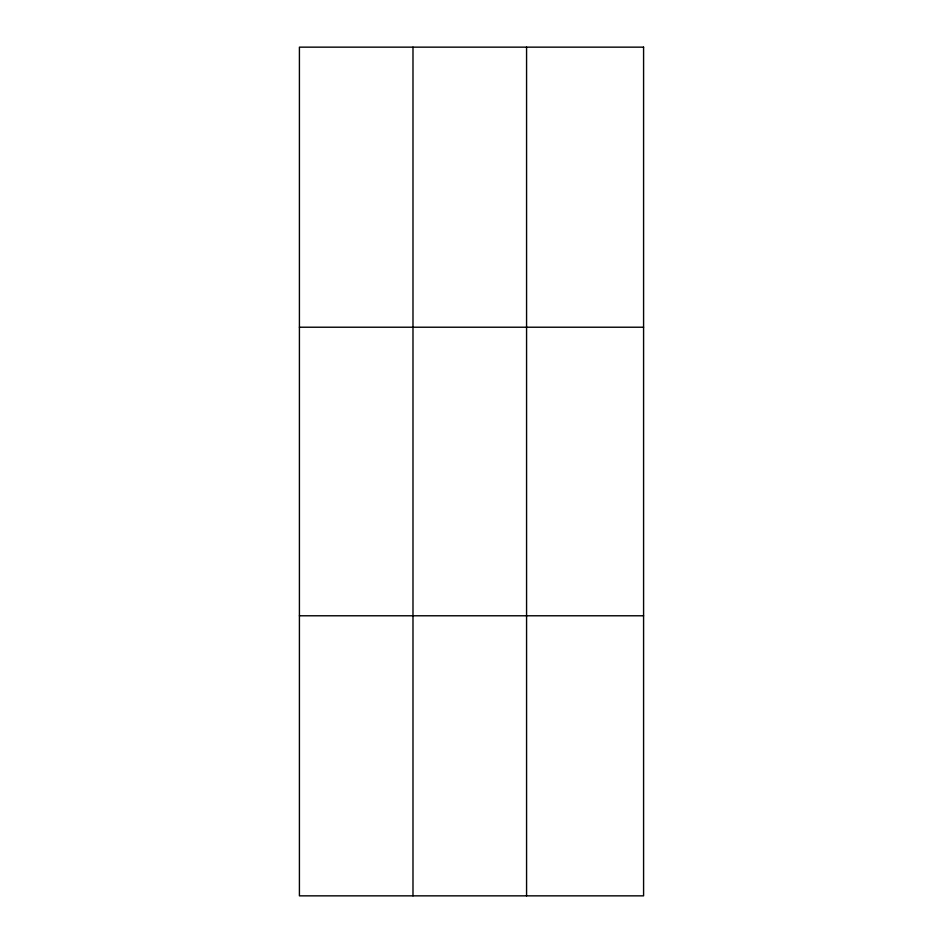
<?xml version="1.0" encoding="UTF-8"?>
<svg xmlns="http://www.w3.org/2000/svg" width="943" height="943" viewBox="0 0 943 943"><rect width="100%" height="100%" fill="white"/><g stroke="black" fill="none" stroke-linecap="round" stroke-linejoin="round"><path stroke-width="1.41" d="M412.987 895.85L412.987 47.15M526.571 895.85L526.571 47.15M299.414 327.221L643.586 327.221M299.414 615.779L643.586 615.779M643.586 47.15L643.586 895.85L299.414 895.85L299.414 47.15L643.586 47.15"/></g></svg>
